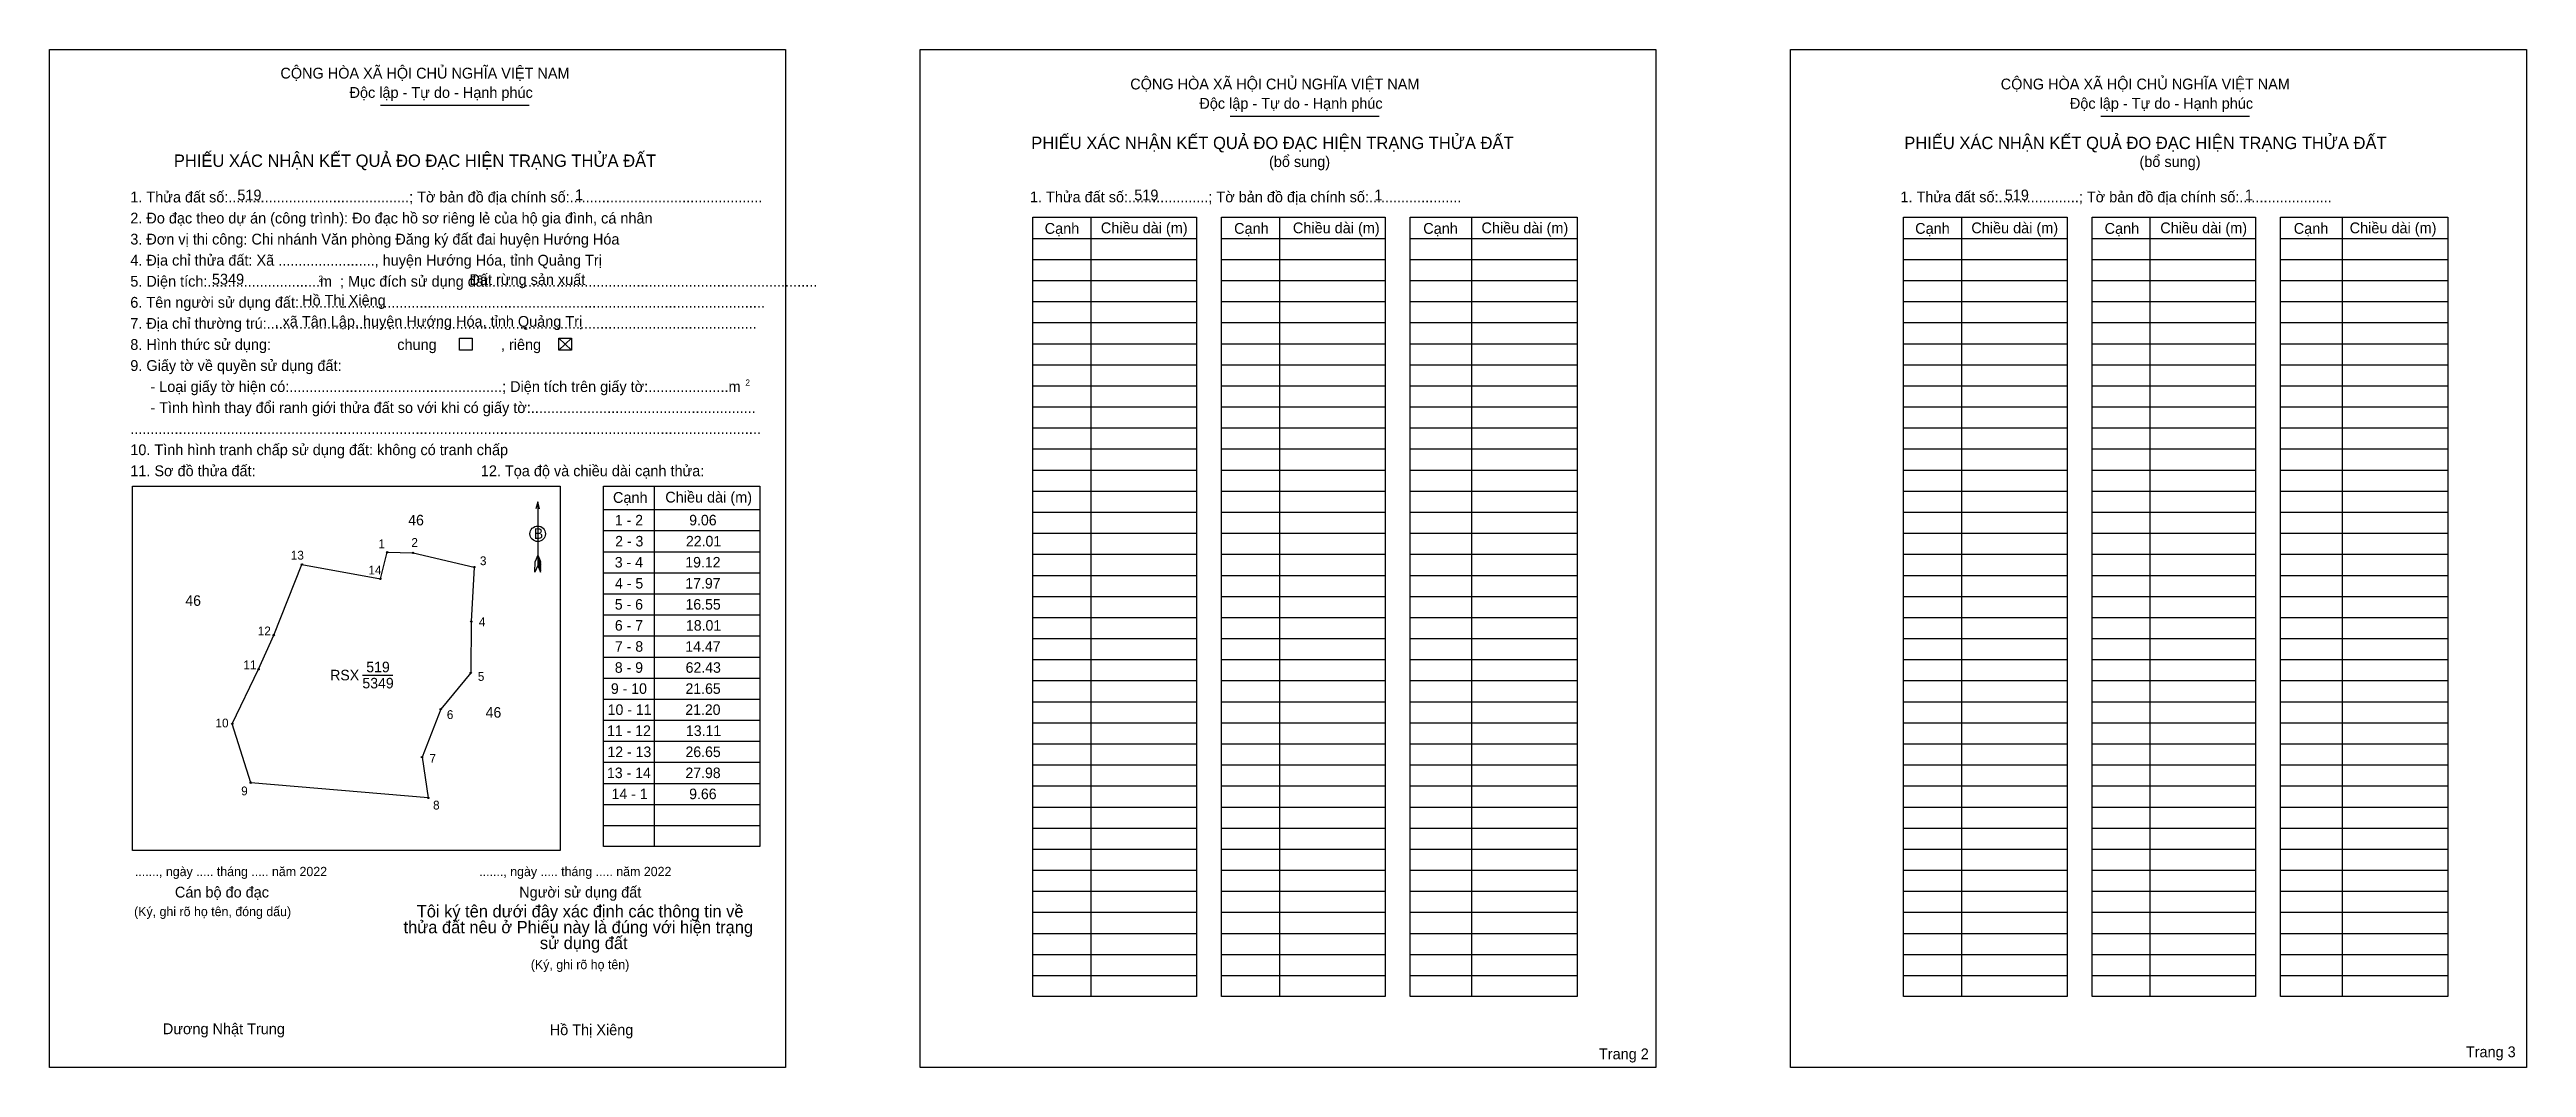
# Model space of a CAD drawing. Extents: x 544665 to 545533, y 1838299 to 1838656.
import ezdxf

# ---------------------------------------------------------------- set-up
doc = ezdxf.new("R2010")
doc.units = 0
for name, color, linetype in [('Level 1', 7, 'Continuous'), ('Level 10', 7, 'Continuous'), ('Level 11', 7, 'Continuous'), ('Level 13', 7, 'Continuous'), ('Level 2', 7, 'Continuous'), ('Level 25', 7, 'Continuous'), ('Level 48', 7, 'Continuous'), ('Level 50', 7, 'Continuous'), ('Level 52', 7, 'Continuous'), ('Level 55', 7, 'Continuous'), ('Level 6', 7, 'Continuous'), ('Level 9', 7, 'Continuous')]:
    doc.layers.add(name, color=color, linetype=linetype)

msp = doc.modelspace()

# ---------------------------------------------------------------- linework, layer by layer
at = {"layer": 'Level 1'}
for p, q in [((544664.64, 1838656.12), (544664.64, 1838656.12)), ((544969.7, 1838656.12), (544969.7, 1838656.12)), ((544780.6, 1838636.6), (544832.76, 1838636.6)), ((545078.43, 1838632.79), (545130.59, 1838632.79)), ((545383.49, 1838632.79), (545435.65, 1838632.79)), ((545029.59, 1838597.32), (545029.59, 1838324.23)), ((545095.67, 1838597.32), (545095.67, 1838324.23)), ((545162.98, 1838597.32), (545162.98, 1838324.23)), ((545334.65, 1838597.32), (545334.65, 1838324.23)), ((545400.73, 1838597.32), (545400.73, 1838324.23)), ((545468.04, 1838597.32), (545468.04, 1838324.23)), ((545009.29, 1838589.94), (545066.62, 1838589.94)), ((545075.37, 1838589.94), (545132.69, 1838589.94)), ((545141.45, 1838589.94), (545200, 1838589.94)), ((545314.36, 1838589.94), (545371.68, 1838589.94)), ((545380.43, 1838589.94), (545437.76, 1838589.94)), ((545446.51, 1838589.94), (545505.07, 1838589.94)), ((545009.29, 1838582.56), (545066.62, 1838582.56)), ((545075.37, 1838582.56), (545132.69, 1838582.56)), ((545141.45, 1838582.56), (545200, 1838582.56)), ((545314.36, 1838582.56), (545371.68, 1838582.56)), ((545380.43, 1838582.56), (545437.76, 1838582.56)), ((545446.51, 1838582.56), (545505.07, 1838582.56)), ((545009.29, 1838575.18), (545066.62, 1838575.18)), ((545075.37, 1838575.18), (545132.69, 1838575.18)), ((545141.45, 1838575.18), (545200, 1838575.18)), ((545314.36, 1838575.18), (545371.68, 1838575.18)), ((545380.43, 1838575.18), (545437.76, 1838575.18)), ((545446.51, 1838575.18), (545505.07, 1838575.18)), ((545009.29, 1838567.8), (545066.62, 1838567.8)), ((545075.37, 1838567.8), (545132.69, 1838567.8)), ((545141.45, 1838567.8), (545200, 1838567.8)), ((545314.36, 1838567.8), (545371.68, 1838567.8)), ((545380.43, 1838567.8), (545437.76, 1838567.8)), ((545446.51, 1838567.8), (545505.07, 1838567.8)), ((544843.12, 1838554.95), (544847.55, 1838550.82)), ((544843.12, 1838550.82), (544847.55, 1838554.95)), ((545009.29, 1838560.42), (545066.62, 1838560.42)), ((545009.29, 1838553.04), (545066.62, 1838553.04)), ((545075.37, 1838560.42), (545132.69, 1838560.42)), ((545075.37, 1838553.04), (545132.69, 1838553.04)), ((545141.45, 1838560.42), (545200, 1838560.42)), ((545141.45, 1838553.04), (545200, 1838553.04)), ((545314.36, 1838560.42), (545371.68, 1838560.42)), ((545314.36, 1838553.04), (545371.68, 1838553.04)), ((545380.43, 1838560.42), (545437.76, 1838560.42)), ((545380.43, 1838553.04), (545437.76, 1838553.04)), ((545446.51, 1838560.42), (545505.07, 1838560.42)), ((545446.51, 1838553.04), (545505.07, 1838553.04)), ((545009.29, 1838545.66), (545066.62, 1838545.66)), ((545075.37, 1838545.66), (545132.69, 1838545.66)), ((545141.45, 1838545.66), (545200, 1838545.66)), ((545314.36, 1838545.66), (545371.68, 1838545.66)), ((545380.43, 1838545.66), (545437.76, 1838545.66)), ((545446.51, 1838545.66), (545505.07, 1838545.66)), ((545009.29, 1838538.27), (545066.62, 1838538.27)), ((545075.37, 1838538.27), (545132.69, 1838538.27)), ((545141.45, 1838538.27), (545200, 1838538.27)), ((545314.36, 1838538.27), (545371.68, 1838538.27)), ((545380.43, 1838538.27), (545437.76, 1838538.27)), ((545446.51, 1838538.27), (545505.07, 1838538.27)), ((545009.29, 1838530.89), (545066.62, 1838530.89)), ((545075.37, 1838530.89), (545132.69, 1838530.89)), ((545141.45, 1838530.89), (545200, 1838530.89)), ((545314.36, 1838530.89), (545371.68, 1838530.89)), ((545380.43, 1838530.89), (545437.76, 1838530.89)), ((545446.51, 1838530.89), (545505.07, 1838530.89)), ((545009.29, 1838523.51), (545066.62, 1838523.51)), ((545075.37, 1838523.51), (545132.69, 1838523.51)), ((545141.45, 1838523.51), (545200, 1838523.51)), ((545314.36, 1838523.51), (545371.68, 1838523.51)), ((545380.43, 1838523.51), (545437.76, 1838523.51)), ((545446.51, 1838523.51), (545505.07, 1838523.51)), ((545009.29, 1838516.13), (545066.62, 1838516.13)), ((545075.37, 1838516.13), (545132.69, 1838516.13)), ((545141.45, 1838516.13), (545200, 1838516.13)), ((545314.36, 1838516.13), (545371.68, 1838516.13)), ((545380.43, 1838516.13), (545437.76, 1838516.13)), ((545446.51, 1838516.13), (545505.07, 1838516.13)), ((544693.68, 1838503.1), (544693.68, 1838503.1)), ((544876.49, 1838503.14), (544876.49, 1838376.8)), ((545009.29, 1838508.75), (545066.62, 1838508.75)), ((545009.29, 1838501.37), (545066.62, 1838501.37)), ((545075.37, 1838508.75), (545132.69, 1838508.75)), ((545075.37, 1838501.37), (545132.69, 1838501.37)), ((545141.45, 1838508.75), (545200, 1838508.75)), ((545141.45, 1838501.37), (545200, 1838501.37)), ((545314.36, 1838508.75), (545371.68, 1838508.75)), ((545314.36, 1838501.37), (545371.68, 1838501.37)), ((545380.43, 1838508.75), (545437.76, 1838508.75)), ((545380.43, 1838501.37), (545437.76, 1838501.37)), ((545446.51, 1838508.75), (545505.07, 1838508.75)), ((545446.51, 1838501.37), (545505.07, 1838501.37)), ((544835.71, 1838497.58), (544835.71, 1838475.26)), ((544858.77, 1838494.9), (544913.52, 1838494.9)), ((545009.29, 1838493.99), (545066.62, 1838493.99)), ((545075.37, 1838493.99), (545132.69, 1838493.99)), ((545141.45, 1838493.99), (545200, 1838493.99)), ((545314.36, 1838493.99), (545371.68, 1838493.99)), ((545380.43, 1838493.99), (545437.76, 1838493.99)), ((545446.51, 1838493.99), (545505.07, 1838493.99)), ((544858.77, 1838487.52), (544913.52, 1838487.52)), ((545009.29, 1838486.61), (545066.62, 1838486.61)), ((545075.37, 1838486.61), (545132.69, 1838486.61)), ((545141.45, 1838486.61), (545200, 1838486.61)), ((545314.36, 1838486.61), (545371.68, 1838486.61)), ((545380.43, 1838486.61), (545437.76, 1838486.61)), ((545446.51, 1838486.61), (545505.07, 1838486.61)), ((544834.72, 1838472.98), (544834.77, 1838476.67)), ((544835.71, 1838475.26), (544834.72, 1838472.98)), ((544835.71, 1838478.95), (544834.77, 1838476.67)), ((544835.71, 1838478.95), (544836.66, 1838476.67)), ((544835.71, 1838478.63), (544836.66, 1838476.34)), ((544835.71, 1838478.31), (544836.66, 1838476.02)), ((544835.71, 1838477.99), (544836.67, 1838475.69)), ((544835.71, 1838477.66), (544836.67, 1838475.36)), ((544835.71, 1838477.34), (544836.67, 1838475.02)), ((544835.71, 1838477.02), (544836.67, 1838474.69)), ((544835.71, 1838476.7), (544836.68, 1838474.36)), ((544835.71, 1838476.38), (544836.68, 1838474.03)), ((544835.71, 1838476.06), (544836.68, 1838473.7)), ((544835.71, 1838475.74), (544836.69, 1838473.38)), ((544835.71, 1838475.26), (544836.69, 1838472.98)), ((544836.69, 1838472.98), (544836.66, 1838476.67)), ((544858.77, 1838480.14), (544913.52, 1838480.14)), ((545009.29, 1838479.23), (545066.62, 1838479.23)), ((545075.37, 1838479.23), (545132.69, 1838479.23)), ((545141.45, 1838479.23), (545200, 1838479.23)), ((545314.36, 1838479.23), (545371.68, 1838479.23)), ((545380.43, 1838479.23), (545437.76, 1838479.23)), ((545446.51, 1838479.23), (545505.07, 1838479.23)), ((544858.77, 1838472.76), (544913.52, 1838472.76)), ((545009.29, 1838471.85), (545066.62, 1838471.85)), ((545075.37, 1838471.85), (545132.69, 1838471.85)), ((545141.45, 1838471.85), (545200, 1838471.85)), ((545314.36, 1838471.85), (545371.68, 1838471.85)), ((545380.43, 1838471.85), (545437.76, 1838471.85)), ((545446.51, 1838471.85), (545505.07, 1838471.85)), ((544858.77, 1838465.37), (544913.52, 1838465.37)), ((544858.77, 1838457.99), (544913.52, 1838457.99)), ((545009.29, 1838464.47), (545066.62, 1838464.47)), ((545075.37, 1838464.47), (545132.69, 1838464.47)), ((545141.45, 1838464.47), (545200, 1838464.47)), ((545314.36, 1838464.47), (545371.68, 1838464.47)), ((545380.43, 1838464.47), (545437.76, 1838464.47)), ((545446.51, 1838464.47), (545505.07, 1838464.47)), ((544858.77, 1838450.61), (544913.52, 1838450.61)), ((545009.29, 1838457.09), (545066.62, 1838457.09)), ((545009.29, 1838449.7), (545066.62, 1838449.7)), ((545075.37, 1838457.09), (545132.69, 1838457.09)), ((545075.37, 1838449.7), (545132.69, 1838449.7)), ((545141.45, 1838457.09), (545200, 1838457.09)), ((545141.45, 1838449.7), (545200, 1838449.7)), ((545314.36, 1838457.09), (545371.68, 1838457.09)), ((545314.36, 1838449.7), (545371.68, 1838449.7)), ((545380.43, 1838457.09), (545437.76, 1838457.09)), ((545380.43, 1838449.7), (545437.76, 1838449.7)), ((545446.51, 1838457.09), (545505.07, 1838457.09)), ((545446.51, 1838449.7), (545505.07, 1838449.7)), ((544858.77, 1838443.23), (544913.52, 1838443.23)), ((545009.29, 1838442.32), (545066.62, 1838442.32)), ((545075.37, 1838442.32), (545132.69, 1838442.32)), ((545141.45, 1838442.32), (545200, 1838442.32)), ((545314.36, 1838442.32), (545371.68, 1838442.32)), ((545380.43, 1838442.32), (545437.76, 1838442.32)), ((545446.51, 1838442.32), (545505.07, 1838442.32)), ((544858.77, 1838435.85), (544913.52, 1838435.85)), ((545009.29, 1838434.94), (545066.62, 1838434.94)), ((545075.37, 1838434.94), (545132.69, 1838434.94)), ((545141.45, 1838434.94), (545200, 1838434.94)), ((545314.36, 1838434.94), (545371.68, 1838434.94)), ((545380.43, 1838434.94), (545437.76, 1838434.94)), ((545446.51, 1838434.94), (545505.07, 1838434.94)), ((544858.77, 1838428.47), (544913.52, 1838428.47)), ((545009.29, 1838427.56), (545066.62, 1838427.56)), ((545075.37, 1838427.56), (545132.69, 1838427.56)), ((545141.45, 1838427.56), (545200, 1838427.56)), ((545314.36, 1838427.56), (545371.68, 1838427.56)), ((545380.43, 1838427.56), (545437.76, 1838427.56)), ((545446.51, 1838427.56), (545505.07, 1838427.56)), ((544858.77, 1838421.09), (544913.52, 1838421.09)), ((545009.29, 1838420.18), (545066.62, 1838420.18)), ((545075.37, 1838420.18), (545132.69, 1838420.18)), ((545141.45, 1838420.18), (545200, 1838420.18)), ((545314.36, 1838420.18), (545371.68, 1838420.18)), ((545380.43, 1838420.18), (545437.76, 1838420.18)), ((545446.51, 1838420.18), (545505.07, 1838420.18)), ((544858.77, 1838413.71), (544913.52, 1838413.71)), ((544858.77, 1838406.33), (544913.52, 1838406.33)), ((545009.29, 1838412.8), (545066.62, 1838412.8)), ((545009.29, 1838405.42), (545066.62, 1838405.42)), ((545075.37, 1838412.8), (545132.69, 1838412.8)), ((545075.37, 1838405.42), (545132.69, 1838405.42)), ((545141.45, 1838412.8), (545200, 1838412.8)), ((545141.45, 1838405.42), (545200, 1838405.42)), ((545314.36, 1838412.8), (545371.68, 1838412.8)), ((545314.36, 1838405.42), (545371.68, 1838405.42)), ((545380.43, 1838412.8), (545437.76, 1838412.8)), ((545380.43, 1838405.42), (545437.76, 1838405.42)), ((545446.51, 1838412.8), (545505.07, 1838412.8)), ((545446.51, 1838405.42), (545505.07, 1838405.42)), ((544858.77, 1838398.95), (544913.52, 1838398.95)), ((545009.29, 1838398.04), (545066.62, 1838398.04)), ((545075.37, 1838398.04), (545132.69, 1838398.04)), ((545141.45, 1838398.04), (545200, 1838398.04)), ((545314.36, 1838398.04), (545371.68, 1838398.04)), ((545380.43, 1838398.04), (545437.76, 1838398.04)), ((545446.51, 1838398.04), (545505.07, 1838398.04)), ((544858.77, 1838391.57), (544913.52, 1838391.57)), ((545009.29, 1838390.66), (545066.62, 1838390.66)), ((545075.37, 1838390.66), (545132.69, 1838390.66)), ((545141.45, 1838390.66), (545200, 1838390.66)), ((545314.36, 1838390.66), (545371.68, 1838390.66)), ((545380.43, 1838390.66), (545437.76, 1838390.66)), ((545446.51, 1838390.66), (545505.07, 1838390.66)), ((544858.77, 1838384.18), (544913.52, 1838384.18)), ((545009.29, 1838383.28), (545066.62, 1838383.28)), ((545075.37, 1838383.28), (545132.69, 1838383.28)), ((545141.45, 1838383.28), (545200, 1838383.28)), ((545314.36, 1838383.28), (545371.68, 1838383.28)), ((545380.43, 1838383.28), (545437.76, 1838383.28)), ((545446.51, 1838383.28), (545505.07, 1838383.28)), ((544843.6, 1838375.39), (544843.6, 1838375.39)), ((545009.29, 1838375.9), (545066.62, 1838375.9)), ((545075.37, 1838375.9), (545132.69, 1838375.9)), ((545141.45, 1838375.9), (545200, 1838375.9)), ((545314.36, 1838375.9), (545371.68, 1838375.9)), ((545380.43, 1838375.9), (545437.76, 1838375.9)), ((545446.51, 1838375.9), (545505.07, 1838375.9)), ((545009.29, 1838368.52), (545066.62, 1838368.52)), ((545075.37, 1838368.52), (545132.69, 1838368.52)), ((545141.45, 1838368.52), (545200, 1838368.52)), ((545314.36, 1838368.52), (545371.68, 1838368.52)), ((545380.43, 1838368.52), (545437.76, 1838368.52)), ((545446.51, 1838368.52), (545505.07, 1838368.52)), ((545009.29, 1838361.13), (545066.62, 1838361.13)), ((545009.29, 1838353.75), (545066.62, 1838353.75)), ((545075.37, 1838361.13), (545132.69, 1838361.13)), ((545075.37, 1838353.75), (545132.69, 1838353.75)), ((545141.45, 1838361.13), (545200, 1838361.13)), ((545141.45, 1838353.75), (545200, 1838353.75)), ((545314.36, 1838361.13), (545371.68, 1838361.13)), ((545314.36, 1838353.75), (545371.68, 1838353.75)), ((545380.43, 1838361.13), (545437.76, 1838361.13)), ((545380.43, 1838353.75), (545437.76, 1838353.75)), ((545446.51, 1838361.13), (545505.07, 1838361.13)), ((545446.51, 1838353.75), (545505.07, 1838353.75)), ((545009.29, 1838346.37), (545066.62, 1838346.37)), ((545075.37, 1838346.37), (545132.69, 1838346.37)), ((545141.45, 1838346.37), (545200, 1838346.37)), ((545314.36, 1838346.37), (545371.68, 1838346.37)), ((545380.43, 1838346.37), (545437.76, 1838346.37)), ((545446.51, 1838346.37), (545505.07, 1838346.37)), ((545009.29, 1838338.99), (545066.62, 1838338.99)), ((545075.37, 1838338.99), (545132.69, 1838338.99)), ((545141.45, 1838338.99), (545200, 1838338.99)), ((545314.36, 1838338.99), (545371.68, 1838338.99)), ((545380.43, 1838338.99), (545437.76, 1838338.99)), ((545446.51, 1838338.99), (545505.07, 1838338.99)), ((545009.29, 1838331.61), (545066.62, 1838331.61)), ((545075.37, 1838331.61), (545132.69, 1838331.61)), ((545141.45, 1838331.61), (545200, 1838331.61)), ((545314.36, 1838331.61), (545371.68, 1838331.61)), ((545380.43, 1838331.61), (545437.76, 1838331.61)), ((545446.51, 1838331.61), (545505.07, 1838331.61)), ((544922.57, 1838299.38), (544922.57, 1838299.38)), ((545227.62, 1838299.38), (545227.62, 1838299.38))]:
    msp.add_line(p, q, dxfattribs=at)
for points in [[(545009.29, 1838597.32), (545066.62, 1838597.32), (545066.62, 1838324.23), (545009.29, 1838324.23)], [(545075.37, 1838597.32), (545132.69, 1838597.32), (545132.69, 1838324.23), (545075.37, 1838324.23)], [(545141.45, 1838597.32), (545200, 1838597.32), (545200, 1838324.23), (545141.45, 1838324.23)], [(545314.36, 1838597.32), (545371.68, 1838597.32), (545371.68, 1838324.23), (545314.36, 1838324.23)], [(545380.43, 1838597.32), (545437.76, 1838597.32), (545437.76, 1838324.23), (545380.43, 1838324.23)], [(545446.51, 1838597.32), (545505.07, 1838597.32), (545505.07, 1838324.23), (545446.51, 1838324.23)], [(544693.68, 1838503.1), (544843.6, 1838503.1), (544843.6, 1838375.39), (544693.68, 1838375.39)], [(544858.77, 1838503.14), (544913.52, 1838503.14), (544913.52, 1838376.8), (544858.77, 1838376.8)]]:
    msp.add_lwpolyline(points, close=True, dxfattribs=at)
msp.add_lwpolyline([(544836.35, 1838495.21), (544835.71, 1838497.58), (544835.07, 1838495.21)], dxfattribs=at)
msp.add_circle((544835.71, 1838486.42), 2.72, dxfattribs=at)
at = {"layer": 'Level 10'}
msp.add_lwpolyline([(544735.15, 1838399.18), (544728.67, 1838419.84), (544737.9, 1838438.93), (544743.19, 1838450.93), (544753.06, 1838475.68), (544780.57, 1838470.59), (544782.96, 1838479.95), (544792.02, 1838479.71), (544813.46, 1838474.74), (544812.44, 1838455.65), (544812.26, 1838437.68), (544801.74, 1838424.91), (544795.17, 1838408.14), (544797.35, 1838393.84)], close=True, dxfattribs=at)
at = {"layer": 'Level 11'}
for centre in [(544753.06, 1838475.68), (544782.96, 1838479.95), (544792.02, 1838479.71), (544813.46, 1838474.74), (544780.57, 1838470.59), (544743.19, 1838450.93), (544812.44, 1838455.65), (544737.9, 1838438.93), (544812.26, 1838437.68), (544801.74, 1838424.91), (544728.67, 1838419.84), (544795.17, 1838408.14), (544735.15, 1838399.18), (544735.15, 1838399.18), (544797.35, 1838393.84)]:
    msp.add_circle(centre, 0.246, dxfattribs=at)
at = {"layer": 'Level 2'}
for points in [[(544664.63, 1838656.12), (544922.56, 1838656.12), (544922.56, 1838299.38), (544664.63, 1838299.38)], [(544969.7, 1838656.12), (545227.62, 1838656.12), (545227.62, 1838299.38), (544969.7, 1838299.38)], [(545274.76, 1838656.12), (545532.68, 1838656.12), (545532.68, 1838299.38), (545274.76, 1838299.38)]]:
    msp.add_lwpolyline(points, close=True, dxfattribs=at)
at = {"layer": 'Level 25'}
for p, q in [((544780.57, 1838470.59), (544782.96, 1838479.95)), ((544737.9, 1838438.93), (544743.19, 1838450.93))]:
    msp.add_line(p, q, dxfattribs=at)
at = {"layer": 'Level 50'}
for points in [[(544808.26, 1838554.95), (544812.69, 1838554.95), (544812.69, 1838550.82), (544808.26, 1838550.82)], [(544843.12, 1838554.95), (544847.55, 1838554.95), (544847.55, 1838550.82), (544843.12, 1838550.82)]]:
    msp.add_lwpolyline(points, close=True, dxfattribs=at)
at = {"layer": 'Level 9'}
msp.add_line((544774.26, 1838436.9), (544784.95, 1838436.9), dxfattribs=at)

# ---------------------------------------------------------------- texts
at = {"layer": 'Level 1'}
for s, height, p in [('CỘNG HÒA XÃ HỘI CHỦ NGHĨA VIỆT NAM', 3.7886, (544745.54, 1838645.95)), ('Độc lập - Tự do - Hạnh phúc', 3.7886, (544769.77, 1838639.18)), ('CỘNG HÒA XÃ HỘI CHỦ NGHĨA VIỆT NAM', 3.7886, (545043.37, 1838642.14)), ('CỘNG HÒA XÃ HỘI CHỦ NGHĨA VIỆT NAM', 3.7886, (545348.43, 1838642.14)), ('Độc lập - Tự do - Hạnh phúc', 3.7886, (545067.6, 1838635.37)), ('Độc lập - Tự do - Hạnh phúc', 3.7886, (545372.67, 1838635.37)), ('PHIẾU XÁC NHẬN KẾT QUẢ ĐO ĐẠC HIỆN TRẠNG THỬA ĐẤT', 4.3303, (545008.68, 1838621.24)), ('PHIẾU XÁC NHẬN KẾT QUẢ ĐO ĐẠC HIỆN TRẠNG THỬA ĐẤT', 4.3303, (545314.64, 1838621.24)), ('PHIẾU XÁC NHẬN KẾT QUẢ ĐO ĐẠC HIỆN TRẠNG THỬA ĐẤT', 4.3303, (544708.21, 1838615.01)), ('(bổ sung)', 3.789, (545092.01, 1838614.95)), ('(bổ sung)', 3.789, (545397.07, 1838614.95)), ('1. Thửa đất số:.............................................; Tờ bản đồ địa chính số:................................................', 3.78862, (544692.94, 1838602.54)), ('1. Thửa đất số:....................; Tờ bản đồ địa chính số:.......................', 3.7886, (545008.23, 1838602.58)), ('1. Thửa đất số:....................; Tờ bản đồ địa chính số:.......................', 3.7886, (545313.29, 1838602.58)), ('2. Đo đạc theo dự án (công trình): Đo đạc hồ sơ riêng lẻ của hộ gia đình, cá nhân', 3.7886, (544692.94, 1838595.16)), ('3. Đơn vị thi công: Chi nhánh Văn phòng Đăng ký đất đai huyện Hướng Hóa', 3.7886, (544692.94, 1838587.78)), ('Cạnh', 3.789, (545013.39, 1838591.54)), ('Chiều dài (m)', 3.7886, (545033.07, 1838591.73)), ('Cạnh', 3.789, (545079.78, 1838591.54)), ('Chiều dài (m)', 3.7886, (545100.38, 1838591.73)), ('Cạnh', 3.789, (545146.06, 1838591.54)), ('Chiều dài (m)', 3.7886, (545166.46, 1838591.73)), ('Cạnh', 3.789, (545318.46, 1838591.54)), ('Chiều dài (m)', 3.7886, (545338.14, 1838591.73)), ('Cạnh', 3.789, (545384.85, 1838591.54)), ('Chiều dài (m)', 3.7886, (545404.36, 1838591.73)), ('Cạnh', 3.789, (545451.13, 1838591.54)), ('Chiều dài (m)', 3.7886, (545470.73, 1838591.73)), ('4. Địa chỉ thửa đất: Xã ........................, huyện Hướng Hóa, tỉnh Quảng Trị', 3.7886, (544692.94, 1838580.4)), ('5. Diện tích:............................m  ; Mục đích sử dụng đất:.................................................................................', 3.78862, (544692.94, 1838573.02)), ('2', 2.16, (544758.88, 1838574.74)), ('6. Tên người sử dụng đất:....................................................................................................................', 3.78862, (544692.94, 1838565.63)), ('7. Địa chỉ thường trú:..........................................................................................................................', 3.78862, (544692.94, 1838558.25)), ('chung                , riêng', 3.7886, (544786.5, 1838550.84)), ('9. Giấy tờ về quyền sử dụng đất:', 3.7886, (544692.94, 1838543.49)), ('     - Loại giấy tờ hiện có:.....................................................; Diện tích trên giấy tờ:....................m', 3.78862, (544692.94, 1838536.11)), ('2', 2.16, (544908.5, 1838538.33)), ('     - Tình hình thay đổi ranh giới thửa đất so với khi có giấy tờ:........................................................', 3.78862, (544692.94, 1838528.73)), ('10. Tình hình tranh chấp sử dụng đất: không có tranh chấp', 3.7886, (544692.94, 1838513.97)), ('.............................................................................................................................................................', 3.78862, (544692.94, 1838521.35)), ('11. Sơ đồ thửa đất:', 3.7886, (544692.94, 1838506.59)), ('12. Tọa độ và chiều dài cạnh thửa:', 3.7886, (544815.78, 1838506.59)), ('Cạnh', 3.789, (544862.1, 1838497.24)), ('Chiều dài (m)', 3.7886, (544880.43, 1838497.36)), ('B', 3.69, (544834.35, 1838484.63)), ('......., ngày ..... tháng ..... năm 2022', 3.2476, (544694.55, 1838366.44)), ('Cán bộ đo đạc', 3.7886, (544708.58, 1838358.93)), ('......., ngày ..... tháng ..... năm 2022', 3.2476, (544815.22, 1838366.44)), ('Người sử dụng đất', 3.7886, (544829.24, 1838358.93)), ('(Ký, ghi rõ họ tên, đóng dấu)', 3.2476, (544694.26, 1838352.41)), ('Tôi ký tên dưới đây xác định các thông tin về', 4.3053, (544793.32, 1838351.98)), ('thửa đất nêu ở Phiếu này là đúng với hiện trạng', 4.3053, (544788.71, 1838346.42)), ('sử dụng đất', 4.3053, (544836.48, 1838340.87)), ('(Ký, ghi rõ họ tên)', 3.2476, (544833.3, 1838333.83)), ('Dương Nhật Trung', 3.7886, (544704.35, 1838311.04)), ('Trang 2', 3.789, (545207.64, 1838302.24)), ('Trang 3', 3.789, (545511.44, 1838302.97))]:
    msp.add_text(s, height=height, dxfattribs=at).set_placement(p)
at = {"layer": 'Level 13'}
for s, p in [('519', (544775.63, 1838437.88)), ('RSX', (544762.99, 1838435.05)), ('5349', (544774.27, 1838432.23))]:
    msp.add_text(s, height=3.69, dxfattribs=at).set_placement(p)
at = {"layer": 'Level 48'}
msp.add_text('8. Hình thức sử dụng:', height=3.7888, dxfattribs=at).set_placement((544692.94, 1838550.87))
at = {"layer": 'Level 52'}
for s, p in [('46', (544790.34, 1838489.36)), ('1 - 2', (544862.75, 1838489.36)), ('9.06', (544888.8, 1838489.36)), ('2 - 3', (544862.86, 1838481.98)), ('22.01', (544887.67, 1838481.98)), ('3 - 4', (544862.73, 1838474.6)), ('19.12', (544887.44, 1838474.6)), ('4 - 5', (544862.82, 1838467.22)), ('17.97', (544887.45, 1838467.22)), ('46', (544712.22, 1838461.16)), ('5 - 6', (544862.74, 1838459.84)), ('16.55', (544887.51, 1838459.84)), ('6 - 7', (544862.76, 1838452.46)), ('7 - 8', (544862.79, 1838445.08)), ('14.47', (544887.45, 1838445.08)), ('18.01', (544887.67, 1838452.46)), ('8 - 9', (544862.75, 1838437.7)), ('62.43', (544887.56, 1838437.7)), ('9 - 10', (544861.37, 1838430.32)), ('21.65', (544887.51, 1838430.32)), ('46', (544817.46, 1838421.98)), ('10 - 11', (544860.24, 1838422.93)), ('21.20', (544887.43, 1838422.93)), ('11 - 12', (544860.02, 1838415.55)), ('13.11', (544887.67, 1838415.55)), ('12 - 13', (544860.14, 1838408.17)), ('26.65', (544887.51, 1838408.17)), ('13 - 14', (544860, 1838400.79)), ('14 - 1', (544861.61, 1838393.41)), ('27.98', (544887.49, 1838400.79)), ('9.66', (544888.8, 1838393.41))]:
    msp.add_text(s, height=3.69, dxfattribs=at).set_placement(p)
at = {"layer": 'Level 55'}
for s, p in [('13', (544752.98, 1838475.68)), ('1', (544782.93, 1838479.95)), ('2', (544791.98, 1838479.71)), ('3', (544813.42, 1838474.74)), ('14', (544780.48, 1838470.59)), ('12', (544743.1, 1838450.93)), ('4', (544812.4, 1838455.65)), ('11', (544737.82, 1838438.93)), ('5', (544812.22, 1838437.68)), ('6', (544801.7, 1838424.91)), ('10', (544728.58, 1838419.84)), ('7', (544795.13, 1838408.14)), ('9', (544735.11, 1838399.18)), ('8', (544797.31, 1838393.84))]:
    msp.add_text(s, height=0.123, dxfattribs=at).set_placement(p)
at = {"layer": 'Level 6'}
for s, height, p in [('519', 3.789, (544730.46, 1838603.24)), ('1', 3.79, (544848.77, 1838603.3)), ('519', 3.789, (545044.79, 1838603.24)), ('1', 3.79, (545128.94, 1838603.26)), ('519', 3.789, (545349.85, 1838603.24)), ('1', 3.79, (545434, 1838603.26)), ('5349', 3.789, (544721.55, 1838573.75)), ('Hồ Thị Xiêng', 3.7888, (544753.16, 1838566.35)), ('Đất rừng sản xuất', 3.7888, (544811.82, 1838573.61)), (', xã Tân Lập, huyện Hướng Hóa, tỉnh Quảng Trị', 3.7888, (544743.49, 1838558.95)), ('Hồ Thị Xiêng', 3.7888, (544839.93, 1838310.7))]:
    msp.add_text(s, height=height, dxfattribs=at).set_placement(p)
at = {"layer": 'Level 9'}
for s, height, p in [('1', 3.08, (544779.88, 1838481.36)), ('2', 3.08, (544791.45, 1838481.83)), ('13', 3.075, (544749.19, 1838477.37)), ('14', 3.075, (544776.39, 1838472.16)), ('3', 3.08, (544815.46, 1838475.42)), ('12', 3.075, (544737.61, 1838450.82)), ('4', 3.08, (544815.07, 1838454)), ('11', 3.075, (544732.56, 1838438.94)), ('5', 3.08, (544814.74, 1838434.88)), ('6', 3.08, (544803.87, 1838421.5)), ('10', 3.075, (544722.8, 1838418.57)), ('7', 3.08, (544797.8, 1838406.19)), ('9', 3.08, (544731.8, 1838394.76)), ('8', 3.08, (544799.04, 1838389.78))]:
    msp.add_text(s, height=height, dxfattribs=at).set_placement(p)

doc.saveas('drawing.dxf')
